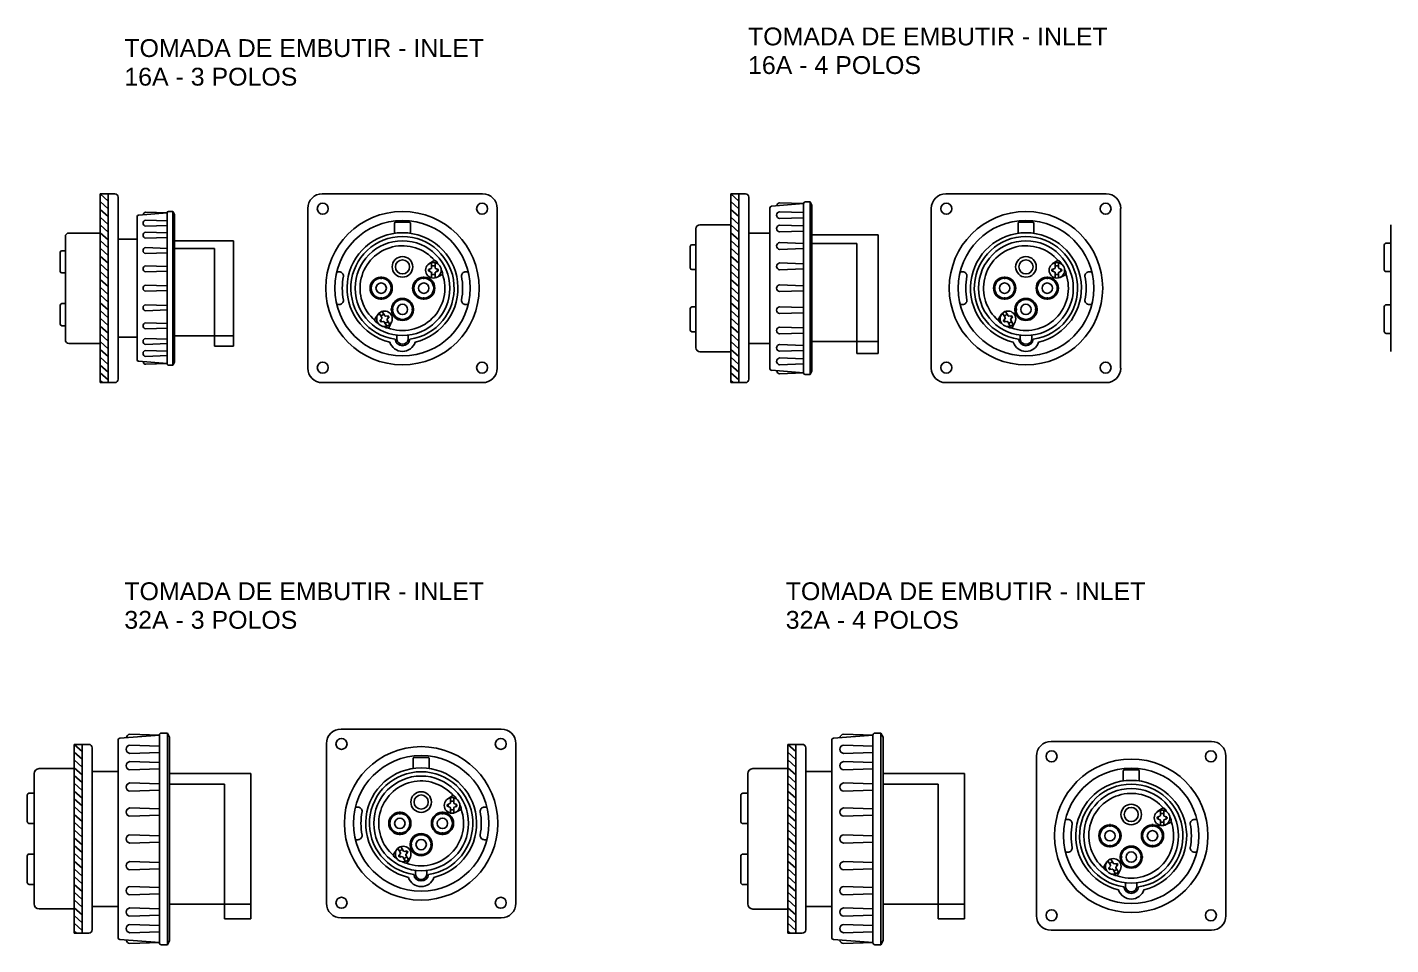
# Model space of a CAD drawing. Header units: millimetres. Extents: x 880 to 2237, y 682 to 1447.
# Drawn here: x 880 to 1492, y 870 to 1281 of the extents above; entities that cross this region are included whole.
import ezdxf

# ---------------------------------------------------------------- set-up
doc = ezdxf.new("R2010")
doc.units = ezdxf.units.MM
doc.styles.get("Standard").update_dxf_attribs({"font": 'arial.ttf'})

msp = doc.modelspace()

# ---------------------------------------------------------------- linework, layer by layer
at = {"color": 1}
for p, q in [((912.91, 1206.68), (912.91, 1164.31)), ((912.91, 1206.68), (916.46, 1203.45)), ((912.91, 1206.68), (919.42, 1206.68)), ((916.46, 1206.68), (916.46, 1164.31)), ((1048.53, 1206.68), (1012.54, 1206.68)), ((1048.48, 1206.68), (1084.47, 1206.68)), ((1195.86, 1206.68), (1202.38, 1206.68)), ((1195.86, 1206.68), (1195.86, 1164.31)), ((1195.86, 1206.68), (1199.41, 1203.45)), ((1199.41, 1206.68), (1199.41, 1164.31)), ((1328.32, 1206.68), (1292.34, 1206.68)), ((1328.28, 1206.68), (1364.27, 1206.68)), ((912.91, 1203.19), (916.46, 1199.96)), ((912.91, 1199.7), (916.46, 1196.47)), ((920.98, 1205.13), (920.98, 1164.31)), ((1006, 1200.15), (1006, 1128.48)), ((1091.01, 1200.15), (1091.01, 1128.48)), ((1195.86, 1203.19), (1199.41, 1199.96)), ((1195.86, 1199.7), (1199.41, 1196.47)), ((1203.93, 1205.13), (1203.93, 1164.31)), ((1213.44, 1200.42), (1213.44, 1164.31)), ((1228.54, 1202.29), (1214.12, 1201.16)), ((1217.76, 1202.66), (1228.54, 1202.29)), ((1228.54, 1202.33), (1228.54, 1164.31)), ((1229.27, 1203.06), (1231.46, 1203.06)), ((1231.46, 1203.06), (1231.46, 1164.31)), ((1231.46, 1203.06), (1232.28, 1201.54)), ((1232.28, 1164.31), (1232.28, 1201.54)), ((1285.8, 1200.15), (1285.8, 1128.48)), ((1370.8, 1200.15), (1370.8, 1128.48)), ((912.91, 1196.21), (916.46, 1192.98)), ((929.44, 1196.46), (929.44, 1164.31)), ((942.88, 1198.12), (930.04, 1197.11)), ((933.29, 1198.46), (942.88, 1198.12)), ((933.29, 1194.9), (942.88, 1194.57)), ((942.88, 1198.16), (942.88, 1164.31)), ((943.53, 1198.81), (945.48, 1198.81)), ((945.48, 1198.81), (945.48, 1164.31)), ((945.48, 1198.81), (946.21, 1197.46)), ((946.21, 1164.31), (946.21, 1197.46)), ((1044.97, 1193.49), (1044.97, 1188.99)), ((1048.51, 1193.9), (1045.37, 1193.9)), ((1048.51, 1193.9), (1051.64, 1193.9)), ((1052.05, 1193.49), (1052.05, 1188.99)), ((1195.86, 1196.21), (1199.41, 1192.98)), ((1217.76, 1198.67), (1228.54, 1198.3)), ((1217.76, 1195.62), (1228.54, 1195.99)), ((1324.76, 1193.49), (1324.76, 1188.99)), ((1328.3, 1193.9), (1325.17, 1193.9)), ((1328.3, 1193.9), (1331.44, 1193.9)), ((1331.85, 1193.49), (1331.85, 1188.99)), ((897.22, 1187.48), (897.22, 1164.31)), ((912.91, 1189.11), (898.85, 1189.11)), ((912.91, 1192.72), (916.46, 1189.49)), ((912.91, 1189.22), (916.46, 1185.99)), ((933.29, 1192.19), (942.88, 1192.52)), ((933.29, 1189.52), (942.88, 1189.19)), ((933.29, 1186.8), (942.88, 1187.14)), ((1180.17, 1191), (1180.17, 1164.31)), ((1195.86, 1192.83), (1182.01, 1192.83)), ((1195.86, 1192.72), (1199.41, 1189.49)), ((1195.86, 1189.22), (1199.41, 1185.99)), ((1203.93, 1189.05), (1213.44, 1189.05)), ((1217.76, 1192.63), (1228.54, 1192.26)), ((1217.76, 1189.58), (1228.54, 1189.95)), ((1232.28, 1188.24), (1262, 1188.24)), ((1262, 1188.24), (1262, 1135.07)), ((1492, 1192.76), (1492, 1164.31)), ((897.22, 1181.12), (895.61, 1181.12)), ((912.91, 1185.73), (916.46, 1182.5)), ((912.91, 1182.24), (916.46, 1179.01)), ((920.98, 1186.33), (929.44, 1186.33)), ((933.29, 1182.56), (942.88, 1182.22)), ((946.21, 1185.62), (972.67, 1185.62)), ((946.21, 1182.14), (964.15, 1182.14)), ((964.15, 1182.14), (964.15, 1138.28)), ((972.67, 1185.62), (972.67, 1138.28)), ((1177.63, 1183.12), (1177.63, 1178.29)), ((1180.17, 1183.86), (1178.37, 1183.86)), ((1195.86, 1185.73), (1199.41, 1182.5)), ((1195.86, 1182.24), (1199.41, 1179.01)), ((1217.76, 1184.8), (1228.54, 1184.43)), ((1217.76, 1181.75), (1228.54, 1182.13)), ((1232.28, 1184.34), (1252.43, 1184.34)), ((1252.43, 1184.34), (1252.43, 1135.07)), ((1489.08, 1183.71), (1489.08, 1178.16)), ((1492, 1184.56), (1489.93, 1184.56)), ((894.96, 1180.47), (894.96, 1176.17)), ((894.96, 1171.86), (894.96, 1176.17)), ((912.91, 1178.75), (916.46, 1175.52)), ((912.91, 1175.26), (916.46, 1172.03)), ((933.29, 1179.84), (942.88, 1180.17)), ((1060.3, 1175.21), (1062.23, 1176.53)), ((1061.61, 1175.82), (1061.61, 1173.51)), ((1063.14, 1175.82), (1063.14, 1173.51)), ((1064.38, 1175.27), (1063.71, 1176.26)), ((1177.63, 1173.46), (1177.63, 1178.29)), ((1195.86, 1178.75), (1199.41, 1175.52)), ((1195.86, 1175.26), (1199.41, 1172.03)), ((1217.76, 1175.66), (1228.54, 1175.28)), ((1340.09, 1175.21), (1342.03, 1176.53)), ((1341.41, 1175.82), (1341.41, 1173.51)), ((1342.94, 1175.82), (1342.94, 1173.51)), ((1344.18, 1175.27), (1343.5, 1176.26)), ((1489.08, 1172.61), (1489.08, 1178.16)), ((897.22, 1171.21), (895.61, 1171.21)), ((912.91, 1171.76), (916.46, 1168.53)), ((933.29, 1174.41), (942.88, 1174.08)), ((933.29, 1171.69), (942.88, 1172.03)), ((1019, 1171.69), (1020.13, 1171.69)), ((1038.95, 1169.36), (1038.7, 1169.36)), ((1038.7, 1169.36), (1038.7, 1168.64)), ((1038.95, 1169.36), (1039.2, 1169.36)), ((1039.2, 1169.36), (1039.2, 1168.64)), ((1058.06, 1169.36), (1057.81, 1169.36)), ((1057.81, 1169.36), (1057.81, 1168.64)), ((1058.06, 1169.36), (1058.32, 1169.36)), ((1058.32, 1169.36), (1058.32, 1168.64)), ((1060.19, 1172.74), (1061.4, 1173.21)), ((1060.19, 1172.4), (1060.19, 1172.74)), ((1060.19, 1172.4), (1060.19, 1172.06)), ((1060.19, 1172.06), (1061.4, 1171.6)), ((1060.6, 1172.4), (1060.6, 1172.9)), ((1060.6, 1172.4), (1060.6, 1171.9)), ((1061.61, 1171.29), (1061.61, 1168.99)), ((1063.14, 1171.29), (1063.14, 1168.99)), ((1064.36, 1172.82), (1063.35, 1173.21)), ((1064.36, 1171.98), (1063.35, 1171.6)), ((1063.79, 1169.21), (1065.89, 1170.23)), ((1064.15, 1172.4), (1064.15, 1172.9)), ((1064.15, 1172.4), (1064.15, 1171.9)), ((1064.57, 1172.52), (1064.57, 1172.29)), ((1065.86, 1172.73), (1066.38, 1171.65)), ((1078.01, 1171.69), (1076.88, 1171.69)), ((1180.17, 1172.72), (1178.37, 1172.72)), ((1195.86, 1171.76), (1199.41, 1168.53)), ((1217.76, 1172.6), (1228.54, 1172.98)), ((1298.79, 1171.69), (1299.93, 1171.69)), ((1318.74, 1169.36), (1318.49, 1169.36)), ((1318.49, 1169.36), (1318.49, 1168.64)), ((1318.74, 1169.36), (1318.99, 1169.36)), ((1318.99, 1169.36), (1318.99, 1168.64)), ((1337.86, 1169.36), (1337.61, 1169.36)), ((1337.61, 1169.36), (1337.61, 1168.64)), ((1337.86, 1169.36), (1338.11, 1169.36)), ((1338.11, 1169.36), (1338.11, 1168.64)), ((1339.98, 1172.74), (1341.2, 1173.21)), ((1339.98, 1172.4), (1339.98, 1172.74)), ((1339.98, 1172.4), (1339.98, 1172.06)), ((1339.98, 1172.06), (1341.2, 1171.6)), ((1340.4, 1172.4), (1340.4, 1172.9)), ((1340.4, 1172.4), (1340.4, 1171.9)), ((1341.41, 1171.29), (1341.41, 1168.99)), ((1342.94, 1171.29), (1342.94, 1168.99)), ((1344.15, 1172.82), (1343.15, 1173.21)), ((1344.15, 1171.98), (1343.15, 1171.6)), ((1343.58, 1169.21), (1345.69, 1170.23)), ((1343.95, 1172.4), (1343.95, 1172.9)), ((1343.95, 1172.4), (1343.95, 1171.9)), ((1344.36, 1172.52), (1344.36, 1172.29)), ((1345.65, 1172.73), (1346.18, 1171.65)), ((1357.81, 1171.69), (1356.68, 1171.69)), ((1492, 1171.77), (1489.93, 1171.77)), ((897.22, 1141.15), (897.22, 1164.31)), ((912.91, 1168.27), (916.46, 1165.04)), ((912.91, 1164.78), (916.46, 1161.55)), ((912.91, 1121.94), (912.91, 1164.31)), ((916.46, 1121.94), (916.46, 1164.31)), ((920.98, 1123.5), (920.98, 1164.31)), ((929.44, 1132.17), (929.44, 1164.31)), ((933.29, 1165.67), (942.88, 1165.34)), ((933.29, 1162.95), (942.88, 1163.29)), ((942.88, 1130.47), (942.88, 1164.31)), ((945.48, 1129.81), (945.48, 1164.31)), ((946.21, 1164.31), (946.21, 1131.17)), ((1038.7, 1168.64), (1038.95, 1168.64)), ((1039.2, 1168.64), (1038.95, 1168.64)), ((1057.81, 1168.64), (1058.06, 1168.64)), ((1058.32, 1168.64), (1058.06, 1168.64)), ((1180.17, 1137.63), (1180.17, 1164.31)), ((1195.86, 1168.27), (1199.41, 1165.04)), ((1195.86, 1164.78), (1199.41, 1161.55)), ((1195.86, 1121.94), (1195.86, 1164.31)), ((1199.41, 1121.94), (1199.41, 1164.31)), ((1203.93, 1123.5), (1203.93, 1164.31)), ((1213.44, 1128.2), (1213.44, 1164.31)), ((1217.76, 1165.84), (1228.54, 1165.47)), ((1217.76, 1162.79), (1228.54, 1163.16)), ((1228.54, 1126.3), (1228.54, 1164.31)), ((1231.46, 1125.56), (1231.46, 1164.31)), ((1232.28, 1164.31), (1232.28, 1127.09)), ((1318.49, 1168.64), (1318.74, 1168.64)), ((1318.99, 1168.64), (1318.74, 1168.64)), ((1337.61, 1168.64), (1337.86, 1168.64)), ((1338.11, 1168.64), (1337.86, 1168.64)), ((1492, 1135.87), (1492, 1164.31)), ((894.96, 1156.77), (894.96, 1152.46)), ((897.22, 1157.42), (895.61, 1157.42)), ((912.91, 1161.29), (916.46, 1158.06)), ((912.91, 1157.8), (916.46, 1154.57)), ((933.29, 1156.93), (942.88, 1156.6)), ((1019, 1157.01), (1020.13, 1157.01)), ((1038.7, 1159.35), (1038.7, 1160.07)), ((1038.7, 1160.07), (1038.95, 1160.07)), ((1038.95, 1159.35), (1038.7, 1159.35)), ((1039.2, 1160.07), (1038.95, 1160.07)), ((1038.95, 1159.35), (1039.2, 1159.35)), ((1039.2, 1159.35), (1039.2, 1160.07)), ((1057.81, 1159.35), (1057.81, 1160.07)), ((1057.81, 1160.07), (1058.06, 1160.07)), ((1058.06, 1159.35), (1057.81, 1159.35)), ((1058.32, 1160.07), (1058.06, 1160.07)), ((1058.06, 1159.35), (1058.32, 1159.35)), ((1058.32, 1159.35), (1058.32, 1160.07)), ((1078.01, 1157.01), (1076.88, 1157.01)), ((1195.86, 1161.29), (1199.41, 1158.06)), ((1195.86, 1157.8), (1199.41, 1154.57)), ((1298.79, 1157.01), (1299.93, 1157.01)), ((1318.49, 1159.35), (1318.49, 1160.07)), ((1318.49, 1160.07), (1318.74, 1160.07)), ((1318.74, 1159.35), (1318.49, 1159.35)), ((1318.99, 1160.07), (1318.74, 1160.07)), ((1318.74, 1159.35), (1318.99, 1159.35)), ((1318.99, 1159.35), (1318.99, 1160.07)), ((1337.61, 1159.35), (1337.61, 1160.07)), ((1337.61, 1160.07), (1337.86, 1160.07)), ((1337.86, 1159.35), (1337.61, 1159.35)), ((1338.11, 1160.07), (1337.86, 1160.07)), ((1337.86, 1159.35), (1338.11, 1159.35)), ((1338.11, 1159.35), (1338.11, 1160.07)), ((1357.81, 1157.01), (1356.68, 1157.01)), ((1492, 1156.86), (1489.93, 1156.86)), ((894.96, 1148.16), (894.96, 1152.46)), ((912.91, 1154.3), (916.46, 1151.07)), ((912.91, 1150.81), (916.46, 1147.58)), ((933.29, 1154.22), (942.88, 1154.55)), ((1037.61, 1152.65), (1036.31, 1150.7)), ((1039.22, 1151.17), (1038.06, 1153.16)), ((1038.52, 1149.96), (1039.19, 1150.8)), ((1040.54, 1151.94), (1039.38, 1153.93)), ((1042.16, 1151.99), (1040.87, 1151.78)), ((1042.5, 1151.41), (1041.68, 1150.4)), ((1041.97, 1151.49), (1041.72, 1151.92)), ((1041.97, 1151.49), (1042.22, 1151.06)), ((1042.33, 1151.7), (1042.16, 1151.99)), ((1042.33, 1151.7), (1042.5, 1151.41)), ((1043.5, 1154.8), (1043.5, 1155.05)), ((1043.5, 1155.05), (1044.22, 1155.05)), ((1043.5, 1154.8), (1043.5, 1154.54)), ((1043.5, 1154.54), (1044.22, 1154.54)), ((1044.22, 1155.05), (1044.22, 1154.8)), ((1044.22, 1154.54), (1044.22, 1154.8)), ((1053.51, 1155.05), (1052.79, 1155.05)), ((1052.79, 1155.05), (1052.79, 1154.8)), ((1052.79, 1154.54), (1052.79, 1154.8)), ((1053.51, 1154.54), (1052.79, 1154.54)), ((1053.51, 1154.8), (1053.51, 1155.05)), ((1053.51, 1154.8), (1053.51, 1154.54)), ((1177.63, 1155.17), (1177.63, 1150.34)), ((1177.63, 1145.5), (1177.63, 1150.34)), ((1180.17, 1155.91), (1178.37, 1155.91)), ((1195.86, 1154.3), (1199.41, 1151.07)), ((1195.86, 1150.81), (1199.41, 1147.58)), ((1217.76, 1156.03), (1228.54, 1155.65)), ((1217.76, 1152.97), (1228.54, 1153.35)), ((1317.4, 1152.65), (1316.1, 1150.7)), ((1319.01, 1151.17), (1317.85, 1153.16)), ((1318.31, 1149.96), (1318.98, 1150.8)), ((1320.33, 1151.94), (1319.18, 1153.93)), ((1321.95, 1151.99), (1320.67, 1151.78)), ((1322.29, 1151.41), (1321.48, 1150.4)), ((1321.76, 1151.49), (1321.51, 1151.92)), ((1321.76, 1151.49), (1322.01, 1151.06)), ((1322.12, 1151.7), (1321.95, 1151.99)), ((1322.12, 1151.7), (1322.29, 1151.41)), ((1323.3, 1154.8), (1323.3, 1155.05)), ((1323.3, 1155.05), (1324.02, 1155.05)), ((1323.3, 1154.8), (1323.3, 1154.54)), ((1323.3, 1154.54), (1324.02, 1154.54)), ((1324.02, 1155.05), (1324.02, 1154.8)), ((1324.02, 1154.54), (1324.02, 1154.8)), ((1333.3, 1155.05), (1332.58, 1155.05)), ((1332.58, 1155.05), (1332.58, 1154.8)), ((1332.58, 1154.54), (1332.58, 1154.8)), ((1333.3, 1154.54), (1332.58, 1154.54)), ((1333.3, 1154.8), (1333.3, 1155.05)), ((1333.3, 1154.8), (1333.3, 1154.54)), ((1489.08, 1156.02), (1489.08, 1150.47)), ((1489.08, 1144.91), (1489.08, 1150.47)), ((897.22, 1147.51), (895.61, 1147.51)), ((912.91, 1147.32), (916.46, 1144.09)), ((933.29, 1148.79), (942.88, 1148.46)), ((933.29, 1146.07), (942.88, 1146.4)), ((1037.59, 1148.56), (1036.6, 1149.23)), ((1038.6, 1149.4), (1038.49, 1149.59)), ((1038.9, 1149.7), (1038.65, 1150.13)), ((1038.9, 1149.7), (1039.15, 1149.27)), ((1038.94, 1149.24), (1040, 1149.41)), ((1040.15, 1147.11), (1041.23, 1146.6)), ((1041.49, 1147.26), (1040.33, 1149.25)), ((1042.82, 1148.03), (1041.66, 1150.03)), ((1043.65, 1149.22), (1042.64, 1147.1)), ((1180.17, 1144.77), (1178.37, 1144.77)), ((1195.86, 1147.32), (1199.41, 1144.09)), ((1217.76, 1146.88), (1228.54, 1146.5)), ((1217.76, 1143.82), (1228.54, 1144.2)), ((1317.39, 1148.56), (1316.39, 1149.23)), ((1318.4, 1149.4), (1318.28, 1149.59)), ((1318.7, 1149.7), (1318.45, 1150.13)), ((1318.7, 1149.7), (1318.95, 1149.27)), ((1318.73, 1149.24), (1319.79, 1149.41)), ((1319.94, 1147.11), (1321.02, 1146.6)), ((1321.29, 1147.26), (1320.13, 1149.25)), ((1322.61, 1148.03), (1321.45, 1150.03)), ((1323.44, 1149.22), (1322.44, 1147.1)), ((912.91, 1139.51), (898.85, 1139.51)), ((912.91, 1143.83), (916.46, 1140.6)), ((912.91, 1140.34), (916.46, 1137.11)), ((920.98, 1142.29), (929.44, 1142.29)), ((933.29, 1141.82), (942.88, 1141.49)), ((933.29, 1139.1), (942.88, 1139.44)), ((946.21, 1143.01), (972.67, 1143.01)), ((964.15, 1138.28), (972.67, 1138.28)), ((1045.92, 1141.36), (1045.92, 1143.26)), ((1048.5, 1139.46), (1048.51, 1139.46)), ((1048.51, 1139.46), (1048.51, 1139.46)), ((1051.1, 1141.36), (1051.1, 1143.26)), ((1195.86, 1143.83), (1199.41, 1140.6)), ((1195.86, 1140.34), (1199.41, 1137.11)), ((1203.93, 1139.58), (1213.44, 1139.58)), ((1217.76, 1139.05), (1228.54, 1138.68)), ((1232.28, 1140.38), (1262, 1140.38)), ((1325.71, 1141.36), (1325.71, 1143.26)), ((1328.3, 1139.46), (1328.3, 1139.46)), ((1328.3, 1139.46), (1328.3, 1139.46)), ((1330.89, 1141.36), (1330.89, 1143.26)), ((1492, 1144.07), (1489.93, 1144.07)), ((912.91, 1136.84), (916.46, 1133.61)), ((912.91, 1133.35), (916.46, 1130.12)), ((933.29, 1136.44), (942.88, 1136.11)), ((933.29, 1133.72), (942.88, 1134.06)), ((1195.86, 1135.8), (1182.01, 1135.8)), ((1195.86, 1136.84), (1199.41, 1133.61)), ((1195.86, 1133.35), (1199.41, 1130.12)), ((1217.76, 1136), (1228.54, 1136.37)), ((1217.76, 1133.01), (1228.54, 1132.64)), ((1252.43, 1135.07), (1262, 1135.07)), ((912.91, 1129.86), (916.46, 1126.63)), ((912.91, 1126.37), (916.46, 1123.14)), ((942.88, 1130.5), (930.04, 1131.51)), ((933.29, 1130.17), (942.88, 1130.5)), ((943.53, 1129.81), (945.48, 1129.81)), ((945.48, 1129.81), (946.21, 1131.17)), ((1195.86, 1129.86), (1199.41, 1126.63)), ((1195.86, 1126.37), (1199.41, 1123.14)), ((1228.54, 1126.34), (1214.12, 1127.47)), ((1217.76, 1129.96), (1228.54, 1130.33)), ((1217.76, 1125.97), (1228.54, 1126.34)), ((1231.46, 1125.56), (1232.28, 1127.09)), ((912.91, 1122.88), (913.93, 1121.94)), ((912.91, 1121.94), (919.42, 1121.94)), ((1012.54, 1121.94), (1048.53, 1121.94)), ((1084.47, 1121.94), (1048.48, 1121.94)), ((1195.86, 1122.88), (1196.89, 1121.94)), ((1195.86, 1121.94), (1202.38, 1121.94)), ((1229.27, 1125.56), (1231.46, 1125.56)), ((1292.34, 1121.94), (1328.32, 1121.94)), ((1364.27, 1121.94), (1328.28, 1121.94)), ((920.91, 961.41), (920.91, 917.14)), ((939.42, 963.69), (921.74, 962.3)), ((926.21, 964.15), (939.42, 963.69)), ((939.42, 963.74), (939.42, 917.14)), ((940.32, 964.64), (943, 964.64)), ((943, 964.64), (943, 917.14)), ((943, 964.64), (944.01, 962.77)), ((944.01, 917.14), (944.01, 962.77)), ((1056.91, 966.46), (1020.93, 966.46)), ((1056.87, 966.46), (1092.86, 966.46)), ((1241.12, 961.41), (1241.12, 917.14)), ((1259.63, 963.69), (1241.95, 962.3)), ((1246.42, 964.15), (1259.63, 963.69)), ((1259.63, 963.74), (1259.63, 917.14)), ((1260.53, 964.64), (1263.21, 964.64)), ((1263.21, 964.64), (1263.21, 917.14)), ((1263.21, 964.64), (1264.22, 962.77)), ((1264.22, 917.14), (1264.22, 962.77)), ((1375.56, 960.87), (1339.57, 960.87)), ((1375.52, 960.87), (1411.5, 960.87)), ((901.2, 959.59), (907.71, 959.59)), ((901.2, 959.59), (901.2, 917.22)), ((901.2, 959.59), (904.74, 956.36)), ((901.2, 956.1), (904.74, 952.87)), ((904.74, 959.59), (904.74, 917.22)), ((909.26, 958.04), (909.26, 917.22)), ((926.21, 959.26), (939.42, 958.8)), ((926.21, 955.52), (939.42, 955.97)), ((1014.39, 959.92), (1014.39, 888.25)), ((1099.39, 959.92), (1099.39, 888.25)), ((1221.41, 959.58), (1227.92, 959.58)), ((1221.41, 959.58), (1221.41, 917.21)), ((1221.41, 959.58), (1224.96, 956.35)), ((1221.41, 956.09), (1224.96, 952.86)), ((1224.96, 959.58), (1224.96, 917.21)), ((1229.48, 958.03), (1229.48, 917.21)), ((1246.42, 959.26), (1259.63, 958.8)), ((1246.42, 955.52), (1259.63, 955.97)), ((901.2, 948.69), (885.49, 948.69)), ((901.2, 952.61), (904.74, 949.38)), ((901.2, 949.12), (904.74, 945.89)), ((926.21, 951.85), (939.42, 951.39)), ((926.21, 948.11), (939.42, 948.57)), ((1053.35, 953.26), (1053.35, 948.76)), ((1056.89, 953.67), (1053.76, 953.67)), ((1056.89, 953.67), (1060.03, 953.67)), ((1060.44, 953.26), (1060.44, 948.76)), ((1221.41, 948.68), (1205.71, 948.68)), ((1221.41, 952.6), (1224.96, 949.36)), ((1221.41, 949.1), (1224.96, 945.87)), ((1246.42, 951.85), (1259.63, 951.39)), ((1246.42, 948.11), (1259.63, 948.57)), ((1333.04, 954.33), (1333.04, 882.67)), ((1418.04, 954.33), (1418.04, 882.67)), ((883.24, 946.44), (883.24, 917.19)), ((901.2, 945.63), (904.74, 942.4)), ((909.26, 947.46), (920.91, 947.46)), ((944.01, 946.48), (980.44, 946.48)), ((980.44, 946.48), (980.44, 881.29)), ((1203.46, 946.43), (1203.46, 917.18)), ((1221.41, 945.61), (1224.96, 942.38)), ((1229.48, 947.46), (1241.12, 947.46)), ((1264.22, 946.48), (1300.66, 946.48)), ((1300.66, 946.48), (1300.66, 881.29)), ((1372, 947.68), (1372, 943.17)), ((1375.54, 948.09), (1372.41, 948.09)), ((1375.54, 948.09), (1378.68, 948.09)), ((1379.08, 947.68), (1379.08, 943.17)), ((880.14, 936.79), (880.14, 930.87)), ((883.24, 937.69), (881.04, 937.69)), ((901.2, 942.13), (904.74, 938.9)), ((901.2, 938.64), (904.74, 935.41)), ((926.21, 942.26), (939.42, 941.8)), ((926.21, 938.52), (939.42, 938.98)), ((944.01, 941.69), (968.71, 941.69)), ((968.71, 941.69), (968.71, 881.29)), ((1068.68, 934.99), (1070.62, 936.31)), ((1200.35, 936.77), (1200.35, 930.85)), ((1203.46, 937.67), (1201.25, 937.67)), ((1221.41, 942.12), (1224.96, 938.89)), ((1221.41, 938.63), (1224.96, 935.4)), ((1246.42, 942.26), (1259.63, 941.8)), ((1246.42, 938.52), (1259.63, 938.98)), ((1264.22, 941.69), (1288.92, 941.69)), ((1288.92, 941.69), (1288.92, 881.29)), ((880.14, 924.94), (880.14, 930.87)), ((901.2, 935.15), (904.74, 931.92)), ((901.2, 931.66), (904.74, 928.43)), ((926.21, 931.05), (939.42, 930.59)), ((1027.38, 931.46), (1028.52, 931.46)), ((1068.57, 932.51), (1069.79, 932.98)), ((1068.57, 932.17), (1068.57, 932.51)), ((1068.57, 932.17), (1068.57, 931.84)), ((1068.57, 931.84), (1069.79, 931.37)), ((1068.99, 932.17), (1068.99, 932.67)), ((1068.99, 932.17), (1068.99, 931.68)), ((1070, 935.59), (1070, 933.28)), ((1070, 931.07), (1070, 928.77)), ((1071.53, 935.59), (1071.53, 933.28)), ((1071.53, 931.07), (1071.53, 928.77)), ((1072.74, 932.59), (1071.74, 932.98)), ((1072.74, 931.76), (1071.74, 931.37)), ((1072.77, 935.04), (1072.09, 936.03)), ((1072.54, 932.17), (1072.54, 932.67)), ((1072.54, 932.17), (1072.54, 931.68)), ((1072.95, 932.29), (1072.95, 932.06)), ((1074.24, 932.5), (1074.77, 931.42)), ((1086.4, 931.46), (1085.27, 931.46)), ((1200.35, 924.93), (1200.35, 930.85)), ((1221.41, 935.14), (1224.96, 931.91)), ((1221.41, 931.64), (1224.96, 928.41)), ((1246.42, 931.05), (1259.63, 930.59)), ((1387.33, 929.4), (1389.26, 930.72)), ((1391.41, 929.45), (1390.74, 930.44)), ((883.24, 924.04), (881.04, 924.04)), ((901.2, 928.17), (904.74, 924.94)), ((901.2, 924.67), (904.74, 921.44)), ((926.21, 927.3), (939.42, 927.76)), ((1047.33, 929.13), (1047.08, 929.13)), ((1047.08, 929.13), (1047.08, 928.41)), ((1047.08, 928.41), (1047.33, 928.41)), ((1047.33, 929.13), (1047.58, 929.13)), ((1047.58, 928.41), (1047.33, 928.41)), ((1047.58, 929.13), (1047.58, 928.41)), ((1066.45, 929.13), (1066.2, 929.13)), ((1066.2, 929.13), (1066.2, 928.41)), ((1066.2, 928.41), (1066.45, 928.41)), ((1066.45, 929.13), (1066.7, 929.13)), ((1066.7, 928.41), (1066.45, 928.41)), ((1066.7, 929.13), (1066.7, 928.41)), ((1072.17, 928.98), (1074.28, 930)), ((1203.46, 924.03), (1201.25, 924.03)), ((1221.41, 928.15), (1224.96, 924.92)), ((1221.41, 924.66), (1224.96, 921.43)), ((1246.42, 927.3), (1259.63, 927.76)), ((1346.03, 925.87), (1347.16, 925.87)), ((1387.22, 926.93), (1388.43, 927.39)), ((1387.22, 926.59), (1387.22, 926.93)), ((1387.22, 926.59), (1387.22, 926.25)), ((1387.22, 926.25), (1388.43, 925.78)), ((1387.64, 926.59), (1387.64, 927.09)), ((1387.64, 926.59), (1387.64, 926.09)), ((1388.64, 930), (1388.64, 927.7)), ((1388.64, 925.48), (1388.64, 923.18)), ((1390.18, 930), (1390.18, 927.7)), ((1390.18, 925.48), (1390.18, 923.18)), ((1391.39, 927.01), (1390.39, 927.39)), ((1391.39, 926.17), (1390.39, 925.78)), ((1390.82, 923.39), (1392.92, 924.42)), ((1391.18, 926.59), (1391.18, 927.09)), ((1391.18, 926.59), (1391.18, 926.09)), ((1391.6, 926.7), (1391.6, 926.47)), ((1392.89, 926.91), (1393.41, 925.84)), ((1405.05, 925.87), (1403.91, 925.87)), ((901.2, 921.18), (904.74, 917.95)), ((926.21, 919.01), (939.42, 918.56)), ((1047.08, 919.12), (1047.08, 919.84)), ((1047.08, 919.84), (1047.33, 919.84)), ((1047.33, 919.12), (1047.08, 919.12)), ((1047.58, 919.84), (1047.33, 919.84)), ((1047.33, 919.12), (1047.58, 919.12)), ((1047.58, 919.12), (1047.58, 919.84)), ((1066.2, 919.12), (1066.2, 919.84)), ((1066.2, 919.84), (1066.45, 919.84)), ((1066.45, 919.12), (1066.2, 919.12)), ((1066.7, 919.84), (1066.45, 919.84)), ((1066.45, 919.12), (1066.7, 919.12)), ((1066.7, 919.12), (1066.7, 919.84)), ((1221.41, 921.17), (1224.96, 917.94)), ((1246.42, 919.01), (1259.63, 918.56)), ((1365.98, 923.54), (1365.73, 923.54)), ((1365.73, 923.54), (1365.73, 922.82)), ((1365.73, 922.82), (1365.98, 922.82)), ((1365.98, 923.54), (1366.23, 923.54)), ((1366.23, 922.82), (1365.98, 922.82)), ((1366.23, 923.54), (1366.23, 922.82)), ((1385.1, 923.54), (1384.84, 923.54)), ((1384.84, 923.54), (1384.84, 922.82)), ((1384.84, 922.82), (1385.1, 922.82)), ((1385.1, 923.54), (1385.35, 923.54)), ((1385.35, 922.82), (1385.1, 922.82)), ((1385.35, 923.54), (1385.35, 922.82)), ((883.24, 887.94), (883.24, 917.19)), ((901.2, 917.69), (904.74, 914.46)), ((901.2, 874.85), (901.2, 917.22)), ((901.2, 914.2), (904.74, 910.97)), ((904.74, 874.85), (904.74, 917.22)), ((909.26, 876.41), (909.26, 917.22)), ((920.91, 872.88), (920.91, 917.14)), ((926.21, 915.27), (939.42, 915.73)), ((939.42, 870.54), (939.42, 917.14)), ((943, 869.64), (943, 917.14)), ((944.01, 917.14), (944.01, 871.51)), ((1027.38, 916.79), (1028.52, 916.79)), ((1046, 912.42), (1044.69, 910.47)), ((1047.6, 910.94), (1046.44, 912.93)), ((1048.92, 911.71), (1047.77, 913.7)), ((1050.54, 911.77), (1049.26, 911.55)), ((1050.35, 911.26), (1050.1, 911.69)), ((1050.71, 911.47), (1050.54, 911.77)), ((1051.89, 914.57), (1051.89, 914.82)), ((1051.89, 914.82), (1052.61, 914.82)), ((1051.89, 914.57), (1051.89, 914.32)), ((1051.89, 914.32), (1052.61, 914.32)), ((1052.61, 914.82), (1052.61, 914.57)), ((1052.61, 914.32), (1052.61, 914.57)), ((1061.89, 914.82), (1061.17, 914.82)), ((1061.17, 914.82), (1061.17, 914.57)), ((1061.17, 914.32), (1061.17, 914.57)), ((1061.89, 914.32), (1061.17, 914.32)), ((1061.89, 914.57), (1061.89, 914.82)), ((1061.89, 914.57), (1061.89, 914.32)), ((1086.4, 916.79), (1085.27, 916.79)), ((1203.46, 887.93), (1203.46, 917.18)), ((1221.41, 917.68), (1224.96, 914.45)), ((1221.41, 874.84), (1221.41, 917.21)), ((1221.41, 914.18), (1224.96, 910.95)), ((1224.96, 874.84), (1224.96, 917.21)), ((1229.48, 876.39), (1229.48, 917.21)), ((1241.12, 872.88), (1241.12, 917.14)), ((1246.42, 915.27), (1259.63, 915.73)), ((1259.63, 870.54), (1259.63, 917.14)), ((1263.21, 869.64), (1263.21, 917.14)), ((1264.22, 917.14), (1264.22, 871.51)), ((1365.73, 913.54), (1365.73, 914.26)), ((1365.73, 914.26), (1365.98, 914.26)), ((1365.98, 913.54), (1365.73, 913.54)), ((1366.23, 914.26), (1365.98, 914.26)), ((1365.98, 913.54), (1366.23, 913.54)), ((1366.23, 913.54), (1366.23, 914.26)), ((1384.84, 913.54), (1384.84, 914.26)), ((1384.84, 914.26), (1385.1, 914.26)), ((1385.1, 913.54), (1384.84, 913.54)), ((1385.35, 914.26), (1385.1, 914.26)), ((1385.1, 913.54), (1385.35, 913.54)), ((1385.35, 913.54), (1385.35, 914.26)), ((880.14, 909.44), (880.14, 903.52)), ((883.24, 910.34), (881.04, 910.34)), ((901.2, 910.71), (904.74, 907.48)), ((901.2, 907.21), (904.74, 903.98)), ((926.21, 906.98), (939.42, 906.52)), ((1045.98, 908.34), (1044.99, 909)), ((1046.99, 909.17), (1046.87, 909.36)), ((1046.9, 909.73), (1047.57, 910.57)), ((1047.29, 909.48), (1047.04, 909.91)), ((1047.29, 909.48), (1047.54, 909.05)), ((1047.32, 909.01), (1048.38, 909.18)), ((1048.54, 906.88), (1049.61, 906.37)), ((1049.88, 907.04), (1048.72, 909.03)), ((1051.2, 907.81), (1050.04, 909.8)), ((1050.88, 911.18), (1050.07, 910.17)), ((1050.35, 911.26), (1050.61, 910.83)), ((1050.71, 911.47), (1050.88, 911.18)), ((1052.04, 908.99), (1051.03, 906.87)), ((1200.35, 909.43), (1200.35, 903.5)), ((1203.46, 910.33), (1201.25, 910.33)), ((1221.41, 910.69), (1224.96, 907.46)), ((1221.41, 907.2), (1224.96, 903.97)), ((1246.42, 906.98), (1259.63, 906.52)), ((1346.03, 911.2), (1347.16, 911.2)), ((1364.64, 906.83), (1363.34, 904.89)), ((1366.25, 905.35), (1365.09, 907.34)), ((1367.57, 906.13), (1366.41, 908.11)), ((1369.19, 906.18), (1367.91, 905.97)), ((1369.53, 905.59), (1368.72, 904.58)), ((1369, 905.68), (1368.75, 906.11)), ((1369, 905.68), (1369.25, 905.25)), ((1369.36, 905.89), (1369.19, 906.18)), ((1369.36, 905.89), (1369.53, 905.59)), ((1370.54, 908.98), (1370.54, 909.23)), ((1370.54, 909.23), (1371.26, 909.23)), ((1370.54, 908.98), (1370.54, 908.73)), ((1370.54, 908.73), (1371.26, 908.73)), ((1371.26, 909.23), (1371.26, 908.98)), ((1371.26, 908.73), (1371.26, 908.98)), ((1380.54, 909.23), (1379.82, 909.23)), ((1379.82, 909.23), (1379.82, 908.98)), ((1379.82, 908.73), (1379.82, 908.98)), ((1380.54, 908.73), (1379.82, 908.73)), ((1380.54, 908.98), (1380.54, 909.23)), ((1380.54, 908.98), (1380.54, 908.73)), ((1405.05, 911.2), (1403.91, 911.2)), ((880.14, 897.59), (880.14, 903.52)), ((901.2, 903.72), (904.74, 900.49)), ((901.2, 900.23), (904.74, 897)), ((926.21, 903.24), (939.42, 903.7)), ((1054.3, 901.13), (1054.3, 903.03)), ((1059.48, 901.13), (1059.48, 903.03)), ((1200.35, 897.58), (1200.35, 903.5)), ((1221.41, 903.71), (1224.96, 900.48)), ((1221.41, 900.22), (1224.96, 896.99)), ((1246.42, 903.24), (1259.63, 903.7)), ((1364.62, 902.75), (1363.63, 903.41)), ((1365.63, 903.58), (1365.52, 903.78)), ((1365.55, 904.15), (1366.22, 904.98)), ((1365.94, 903.89), (1365.69, 904.32)), ((1365.94, 903.89), (1366.19, 903.46)), ((1365.97, 903.42), (1367.03, 903.6)), ((1367.18, 901.3), (1368.26, 900.78)), ((1368.53, 901.45), (1367.37, 903.44)), ((1369.85, 902.22), (1368.69, 904.21)), ((1370.68, 903.4), (1369.68, 901.29)), ((883.24, 896.69), (881.04, 896.69)), ((901.2, 896.74), (904.74, 893.51)), ((926.21, 895.77), (939.42, 895.31)), ((1056.89, 899.23), (1056.89, 899.23)), ((1056.89, 899.23), (1056.89, 899.23)), ((1203.46, 896.68), (1201.25, 896.68)), ((1221.41, 896.72), (1224.96, 893.49)), ((1246.42, 895.77), (1259.63, 895.31)), ((1372.95, 895.54), (1372.95, 897.44)), ((1375.54, 893.65), (1375.54, 893.65)), ((1375.54, 893.65), (1375.54, 893.65)), ((1378.13, 895.54), (1378.13, 897.44)), ((901.2, 893.25), (904.74, 890.02)), ((901.2, 889.75), (904.74, 886.52)), ((926.21, 892.02), (939.42, 892.48)), ((944.01, 887.81), (980.44, 887.81)), ((1221.41, 893.23), (1224.96, 890)), ((1221.41, 889.74), (1224.96, 886.51)), ((1246.42, 892.02), (1259.63, 892.48)), ((1264.22, 887.81), (1300.66, 887.81)), ((901.2, 885.69), (885.49, 885.69)), ((901.2, 886.26), (904.74, 883.03)), ((901.2, 882.77), (904.74, 879.54)), ((909.26, 886.82), (920.91, 886.82)), ((926.21, 886.18), (939.42, 885.72)), ((926.21, 882.43), (939.42, 882.89)), ((968.71, 881.29), (980.44, 881.29)), ((1020.93, 881.72), (1056.91, 881.72)), ((1092.86, 881.72), (1056.87, 881.72)), ((1221.41, 885.68), (1205.71, 885.68)), ((1221.41, 886.25), (1224.96, 883.02)), ((1221.41, 882.76), (1224.96, 879.53)), ((1229.48, 886.82), (1241.12, 886.82)), ((1246.42, 886.18), (1259.63, 885.72)), ((1246.42, 882.43), (1259.63, 882.89)), ((1288.92, 881.29), (1300.66, 881.29)), ((901.2, 879.28), (904.74, 876.05)), ((901.2, 875.79), (902.22, 874.85)), ((926.21, 878.77), (939.42, 878.31)), ((926.21, 875.03), (939.42, 875.48)), ((1221.41, 879.26), (1224.96, 876.03)), ((1221.41, 875.77), (1222.43, 874.84)), ((1246.42, 878.77), (1259.63, 878.31)), ((1246.42, 875.03), (1259.63, 875.48)), ((1339.57, 876.13), (1375.56, 876.13)), ((1411.5, 876.13), (1375.52, 876.13)), ((901.2, 874.85), (907.71, 874.85)), ((939.42, 870.59), (921.74, 871.98)), ((926.21, 870.13), (939.42, 870.59)), ((940.32, 869.64), (943, 869.64)), ((943, 869.64), (944.01, 871.51)), ((1221.41, 874.84), (1227.92, 874.84)), ((1259.63, 870.59), (1241.95, 871.98)), ((1246.42, 870.13), (1259.63, 870.59)), ((1260.53, 869.64), (1263.21, 869.64)), ((1263.21, 869.64), (1264.22, 871.51))]:
    msp.add_line(p, q, dxfattribs=at)
for centre, radius in [((1012.76, 1200.02), 2.47), ((1084.25, 1200.02), 2.47), ((1292.56, 1200.02), 2.47), ((1364.04, 1200.02), 2.47), ((1048.51, 1164.35), 34.43), ((1048.51, 1164.35), 30.41), ((1328.3, 1164.35), 34.43), ((1328.3, 1164.35), 30.41), ((1048.51, 1164.35), 21.25), ((1328.3, 1164.35), 21.25), ((1048.51, 1173.91), 4.62), ((1048.51, 1173.91), 3.18), ((1062.38, 1172.41), 3.5), ((1328.3, 1173.91), 4.62), ((1328.3, 1173.91), 3.18), ((1342.17, 1172.41), 3.5), ((1038.95, 1164.35), 2.33), ((1058.06, 1164.35), 2.33), ((1318.74, 1164.35), 2.33), ((1337.86, 1164.35), 2.33), ((1048.51, 1154.8), 2.33), ((1328.3, 1154.8), 2.33), ((1040.44, 1150.6), 3.5), ((1320.23, 1150.6), 3.5), ((1012.76, 1128.69), 2.47), ((1084.25, 1128.69), 2.47), ((1292.56, 1128.69), 2.47), ((1364.04, 1128.69), 2.47), ((1021.15, 959.79), 2.47), ((1092.64, 959.79), 2.47), ((1056.89, 924.12), 34.43), ((1056.89, 924.12), 30.41), ((1339.79, 954.2), 2.47), ((1411.28, 954.2), 2.47), ((1375.54, 918.54), 34.43), ((1375.54, 918.54), 30.41), ((1056.89, 924.12), 21.25), ((1056.89, 933.68), 4.62), ((1056.89, 933.68), 3.18), ((1375.54, 918.54), 21.25), ((1070.76, 932.18), 3.5), ((1375.54, 928.1), 4.62), ((1375.54, 928.1), 3.18), ((1389.41, 926.59), 3.5), ((1047.33, 924.13), 2.33), ((1066.45, 924.13), 2.33), ((1365.98, 918.54), 2.33), ((1385.1, 918.54), 2.33), ((1048.82, 910.37), 3.5), ((1056.89, 914.57), 2.33), ((1367.47, 904.78), 3.5), ((1375.54, 908.98), 2.33), ((1021.15, 888.46), 2.47), ((1092.64, 888.46), 2.47), ((1339.79, 882.87), 2.47), ((1411.28, 882.87), 2.47)]:
    msp.add_circle(centre, radius, dxfattribs=at)
for centre, radius, start, end in [((919.42, 1205.13), 1.55, 0, 90), ((1012.54, 1200.15), 6.54, 90, 180), ((1084.47, 1200.15), 6.54, 0, 90), ((1202.38, 1205.13), 1.55, 0, 90), ((1292.34, 1200.15), 6.54, 90, 180), ((1364.27, 1200.15), 6.54, 0, 90), ((1214.17, 1200.42), 0.734, 94.49452, 180), ((1217.96, 1201.14), 1.54, 97.4263, 172.47595), ((1229.27, 1202.33), 0.734, 90, 180), ((930.09, 1196.46), 0.654, 94.49452, 180), ((933.46, 1193.55), 1.37, 97.4263, 262.5737), ((933.46, 1197.1), 1.37, 97.4263, 172.47595), ((943.53, 1198.16), 0.654, 90, 180), ((1045.37, 1193.49), 0.409, 90, 180), ((1051.64, 1193.49), 0.409, 0, 90), ((1217.96, 1197.15), 1.54, 97.4263, 262.5737), ((1325.17, 1193.49), 0.409, 90, 180), ((1331.44, 1193.49), 0.409, 0, 90), ((898.85, 1187.48), 1.63, 90, 180), ((933.46, 1188.16), 1.37, 97.4263, 262.5737), ((1048.51, 1164.35), 24.89, 283.21651, 256.76888), ((1048.51, 1164.35), 23.18, 278.20843, 261.77698), ((1182.01, 1191), 1.84, 90, 180), ((1217.96, 1191.1), 1.54, 97.4263, 262.5737), ((1328.3, 1164.35), 24.89, 283.21651, 256.76888), ((1328.3, 1164.35), 23.18, 278.20843, 261.77698), ((895.61, 1180.47), 0.654, 90, 180), ((933.46, 1181.2), 1.37, 97.4263, 262.5737), ((1048.51, 1164.35), 19.04, 40.46064, 229.55046), ((1178.37, 1183.12), 0.734, 90, 180), ((1217.96, 1183.28), 1.54, 97.4263, 262.5737), ((1328.3, 1164.35), 19.04, 40.46064, 229.55046), ((1489.93, 1183.71), 0.843, 90, 180), ((1062.83, 1175.66), 1.06, 34.30853, 124.30853), ((1217.96, 1174.13), 1.54, 97.4263, 262.5737), ((1342.63, 1175.66), 1.06, 34.30853, 124.30853), ((895.61, 1171.86), 0.654, 180, 270), ((933.46, 1173.05), 1.37, 97.4263, 262.5737), ((1020.11, 1169.76), 1.93, 356.43838, 90.69859), ((1048.51, 1164.35), 27, 168.60272, 191.39598), ((1038.95, 1164.35), 4.98, 92.89293, 267.10707), ((1038.95, 1164.35), 4.46, 93.22959, 266.77041), ((1038.95, 1164.35), 4.98, 272.89293, 87.10707), ((1038.95, 1164.35), 4.46, 273.22959, 86.77041), ((1048.51, 1164.35), 19.04, 249.57387, 19.82044), ((1058.06, 1164.35), 4.98, 92.89293, 267.10707), ((1058.06, 1164.35), 4.46, 93.22959, 266.77041), ((1058.06, 1164.35), 4.98, 272.89293, 87.10707), ((1058.06, 1164.35), 4.46, 273.22959, 86.77041), ((1061.29, 1173.51), 0.327, 290.93616, 360), ((1061.29, 1171.29), 0.327, 0, 69.06384), ((1062.38, 1172.41), 1.97, 67.08252, 112.91748), ((1062.38, 1172.41), 1.97, 247.08252, 292.91748), ((1063.47, 1173.51), 0.327, 180, 249.06384), ((1063.47, 1171.29), 0.327, 110.93616, 180), ((1064.24, 1172.52), 0.327, 0, 69.06384), ((1064.24, 1172.29), 0.327, 290.93616, 0), ((1065.43, 1171.19), 1.06, 295.97255, 25.97255), ((1076.9, 1169.76), 1.93, 89.30141, 183.56162), ((1048.51, 1164.35), 27, 348.60402, 11.39728), ((1178.37, 1173.46), 0.734, 180, 270), ((1299.9, 1169.76), 1.93, 356.43838, 90.69859), ((1328.3, 1164.35), 27, 168.60272, 191.39598), ((1318.74, 1164.35), 4.98, 92.89293, 267.10707), ((1318.74, 1164.35), 4.46, 93.22959, 266.77041), ((1318.74, 1164.35), 4.98, 272.89293, 87.10707), ((1318.74, 1164.35), 4.46, 273.22959, 86.77041), ((1328.3, 1164.35), 19.04, 249.57387, 19.82044), ((1337.86, 1164.35), 4.98, 92.89293, 267.10707), ((1337.86, 1164.35), 4.46, 93.22959, 266.77041), ((1337.86, 1164.35), 4.98, 272.89293, 87.10707), ((1337.86, 1164.35), 4.46, 273.22959, 86.77041), ((1341.08, 1173.51), 0.327, 290.93616, 360), ((1341.08, 1171.29), 0.327, 0, 69.06384), ((1342.17, 1172.41), 1.97, 67.08252, 112.91748), ((1342.17, 1172.41), 1.97, 247.08252, 292.91748), ((1343.27, 1173.51), 0.327, 180, 249.06384), ((1343.27, 1171.29), 0.327, 110.93616, 180), ((1344.04, 1172.52), 0.327, 0, 69.06384), ((1344.04, 1172.29), 0.327, 290.93616, 0), ((1345.22, 1171.19), 1.06, 295.97255, 25.97255), ((1356.7, 1169.76), 1.93, 89.30141, 183.56162), ((1328.3, 1164.35), 27, 348.60402, 11.39728), ((1489.93, 1172.61), 0.843, 180, 270), ((933.46, 1164.31), 1.37, 97.4263, 180), ((933.46, 1164.31), 1.37, 180, 262.5737), ((1217.96, 1164.31), 1.54, 97.4263, 180), ((1217.96, 1164.31), 1.54, 180, 262.5737), ((895.61, 1156.77), 0.654, 90, 180), ((933.46, 1155.58), 1.37, 97.4263, 262.5737), ((1020.11, 1158.94), 1.93, 269.30141, 3.56162), ((1048.51, 1154.8), 4.98, 2.89293, 177.10707), ((1048.51, 1154.8), 4.46, 3.22959, 176.77041), ((1076.9, 1158.94), 1.93, 176.43838, 270.69859), ((1299.9, 1158.94), 1.93, 269.30141, 3.56162), ((1328.3, 1154.8), 4.98, 2.89293, 177.10707), ((1328.3, 1154.8), 4.46, 3.22959, 176.77041), ((1356.7, 1158.94), 1.93, 176.43838, 270.69859), ((1489.93, 1156.02), 0.843, 90, 180), ((1037.19, 1150.11), 1.06, 146.22595, 236.22595), ((1040.44, 1150.6), 1.97, 97.33592, 143.17088), ((1038.93, 1151), 0.327, 321.18956, 30.2534), ((1040.82, 1152.11), 0.327, 210.2534, 279.31724), ((1041.94, 1150.19), 0.327, 141.18956, 210.2534), ((1048.51, 1154.8), 4.98, 182.89293, 357.10707), ((1048.51, 1154.8), 4.46, 183.22959, 356.77041), ((1178.37, 1155.17), 0.734, 90, 180), ((1217.96, 1154.5), 1.54, 97.4263, 262.5737), ((1316.99, 1150.11), 1.06, 146.22595, 236.22595), ((1320.23, 1150.6), 1.97, 97.33592, 143.17088), ((1318.73, 1151), 0.327, 321.18956, 30.2534), ((1320.62, 1152.11), 0.327, 210.2534, 279.31724), ((1321.73, 1150.19), 0.327, 141.18956, 210.2534), ((1328.3, 1154.8), 4.98, 182.89293, 357.10707), ((1328.3, 1154.8), 4.46, 183.22959, 356.77041), ((895.61, 1148.16), 0.654, 180, 270), ((933.46, 1147.43), 1.37, 97.4263, 262.5737), ((1038.77, 1149.76), 0.327, 141.18956, 210.2534), ((1038.88, 1149.56), 0.327, 210.2534, 279.31724), ((1040.05, 1149.09), 0.327, 30.2534, 99.31724), ((1040.44, 1150.6), 1.97, 277.33592, 323.17088), ((1041.68, 1147.56), 1.06, 244.56193, 334.56193), ((1178.37, 1145.5), 0.734, 180, 270), ((1217.96, 1145.35), 1.54, 97.4263, 262.5737), ((1318.56, 1149.76), 0.327, 141.18956, 210.2534), ((1318.68, 1149.56), 0.327, 210.2534, 279.31724), ((1319.85, 1149.09), 0.327, 30.2534, 99.31724), ((1320.23, 1150.6), 1.97, 277.33592, 323.17088), ((1321.48, 1147.56), 1.06, 244.56193, 334.56193), ((1489.93, 1144.91), 0.843, 180, 270), ((898.85, 1141.15), 1.63, 180, 270), ((933.46, 1140.46), 1.37, 97.4263, 262.5737), ((1048.51, 1141.91), 5.97, 197.41001, 342.58999), ((1048.51, 1141.87), 3.34, 187.86441, 352.13559), ((1048.51, 1141.76), 2.62, 188.90251, 351.09749), ((1048.51, 1164.35), 24.89, 269.98684, 270), ((1217.96, 1137.53), 1.54, 97.4263, 262.5737), ((1328.3, 1141.91), 5.97, 197.41001, 342.58999), ((1328.3, 1141.87), 3.34, 187.86441, 352.13559), ((1328.3, 1141.76), 2.62, 188.90251, 351.09749), ((1328.3, 1164.35), 24.89, 269.98684, 270), ((930.09, 1132.17), 0.654, 180, 265.50548), ((933.46, 1135.08), 1.37, 97.4263, 262.5737), ((1182.01, 1137.63), 1.84, 180, 270), ((1217.96, 1131.48), 1.54, 97.4263, 262.5737), ((933.46, 1131.53), 1.37, 187.52405, 262.5737), ((943.53, 1130.47), 0.654, 180, 270), ((1012.54, 1128.48), 6.54, 180, 270), ((1084.47, 1128.48), 6.54, 270, 0), ((1214.17, 1128.2), 0.734, 180, 265.50548), ((1217.96, 1127.49), 1.54, 187.52405, 262.5737), ((1229.27, 1126.3), 0.734, 180, 270), ((1292.34, 1128.48), 6.54, 180, 270), ((1364.27, 1128.48), 6.54, 270, 0), ((919.42, 1123.5), 1.55, 270, 0), ((1202.38, 1123.5), 1.55, 270, 0), ((921.81, 961.41), 0.9, 94.49452, 180), ((926.45, 962.28), 1.89, 97.4263, 172.47595), ((940.32, 963.74), 0.9, 90, 180), ((1020.93, 959.92), 6.54, 90, 180), ((1092.86, 959.92), 6.54, 0, 90), ((1242.02, 961.41), 0.9, 94.49452, 180), ((1246.67, 962.28), 1.89, 97.4263, 172.47595), ((1260.53, 963.74), 0.9, 90, 180), ((1339.57, 954.33), 6.54, 90, 180), ((1411.5, 954.33), 6.54, 0, 90), ((907.71, 958.04), 1.55, 0, 90), ((926.45, 957.39), 1.89, 97.4263, 262.5737), ((1227.92, 958.03), 1.55, 0, 90), ((1246.67, 957.39), 1.89, 97.4263, 262.5737), ((885.49, 946.44), 2.25, 90, 180), ((926.45, 949.98), 1.89, 97.4263, 262.5737), ((1056.89, 924.12), 24.89, 283.21651, 256.76888), ((1053.76, 953.26), 0.409, 90, 180), ((1060.03, 953.26), 0.409, 0, 90), ((1205.71, 946.43), 2.25, 90, 180), ((1246.67, 949.98), 1.89, 97.4263, 262.5737), ((1056.89, 924.12), 23.18, 278.20843, 261.77698), ((1056.89, 924.12), 19.04, 40.46064, 229.55046), ((1375.54, 918.54), 24.89, 283.21651, 256.76888), ((1372.41, 947.68), 0.409, 90, 180), ((1378.68, 947.68), 0.409, 0, 90), ((881.04, 936.79), 0.9, 90, 180), ((926.45, 940.39), 1.89, 97.4263, 262.5737), ((1071.22, 935.43), 1.06, 34.30853, 124.30853), ((1201.25, 936.77), 0.9, 90, 180), ((1246.67, 940.39), 1.89, 97.4263, 262.5737), ((1375.54, 918.54), 23.18, 278.20843, 261.77698), ((1375.54, 918.54), 19.04, 40.46064, 229.55046), ((926.45, 929.17), 1.89, 97.4263, 262.5737), ((1028.49, 929.53), 1.93, 356.43838, 90.69859), ((1056.89, 924.12), 19.04, 249.57387, 19.82044), ((1069.67, 933.28), 0.327, 290.93616, 360), ((1069.67, 931.07), 0.327, 0, 69.06384), ((1070.76, 932.18), 1.97, 67.08252, 112.91748), ((1070.76, 932.18), 1.97, 247.08252, 292.91748), ((1071.86, 933.28), 0.327, 180, 249.06384), ((1071.86, 931.07), 0.327, 110.93616, 180), ((1072.63, 932.29), 0.327, 0, 69.06384), ((1072.63, 932.06), 0.327, 290.93616, 0), ((1073.81, 930.96), 1.06, 295.97255, 25.97255), ((1085.29, 929.53), 1.93, 89.30141, 183.56162), ((1246.67, 929.17), 1.89, 97.4263, 262.5737), ((1389.86, 929.84), 1.06, 34.30853, 124.30853), ((881.04, 924.94), 0.9, 180, 270), ((1056.89, 924.13), 27, 168.60272, 191.39598), ((1047.33, 924.13), 4.98, 92.89293, 267.10707), ((1047.33, 924.13), 4.46, 93.22959, 266.77041), ((1047.33, 924.13), 4.98, 272.89293, 87.10707), ((1047.33, 924.13), 4.46, 273.22959, 86.77041), ((1066.45, 924.13), 4.98, 92.89293, 267.10707), ((1066.45, 924.13), 4.46, 93.22959, 266.77041), ((1066.45, 924.13), 4.98, 272.89293, 87.10707), ((1066.45, 924.13), 4.46, 273.22959, 86.77041), ((1056.89, 924.13), 27, 348.60402, 11.39728), ((1201.25, 924.93), 0.9, 180, 270), ((1347.14, 923.94), 1.93, 356.43838, 90.69859), ((1375.54, 918.54), 19.04, 249.57387, 19.82044), ((1388.32, 927.7), 0.327, 290.93616, 360), ((1388.32, 925.48), 0.327, 0, 69.06384), ((1389.41, 926.59), 1.97, 67.08252, 112.91748), ((1389.41, 926.59), 1.97, 247.08252, 292.91748), ((1390.5, 927.7), 0.327, 180, 249.06384), ((1390.5, 925.48), 0.327, 110.93616, 180), ((1391.27, 926.7), 0.327, 0, 69.06384), ((1391.27, 926.47), 0.327, 290.93616, 0), ((1392.46, 925.37), 1.06, 295.97255, 25.97255), ((1403.94, 923.94), 1.93, 89.30141, 183.56162), ((926.45, 917.14), 1.89, 97.4263, 180), ((1028.49, 918.72), 1.93, 269.30141, 3.56162), ((1056.89, 914.57), 4.98, 2.89293, 177.10707), ((1056.89, 914.57), 4.46, 3.22959, 176.77041), ((1085.29, 918.72), 1.93, 176.43838, 270.69859), ((1246.67, 917.14), 1.89, 97.4263, 180), ((1375.54, 918.54), 27, 168.60272, 191.39598), ((1365.98, 918.54), 4.98, 92.89293, 267.10707), ((1365.98, 918.54), 4.46, 93.22959, 266.77041), ((1365.98, 918.54), 4.98, 272.89293, 87.10707), ((1365.98, 918.54), 4.46, 273.22959, 86.77041), ((1385.1, 918.54), 4.98, 92.89293, 267.10707), ((1385.1, 918.54), 4.46, 93.22959, 266.77041), ((1385.1, 918.54), 4.98, 272.89293, 87.10707), ((1385.1, 918.54), 4.46, 273.22959, 86.77041), ((1375.54, 918.54), 27, 348.60402, 11.39728), ((926.45, 917.14), 1.89, 180, 262.5737), ((1048.82, 910.37), 1.97, 97.33592, 143.17088), ((1049.21, 911.88), 0.327, 210.2534, 279.31724), ((1056.89, 914.57), 4.98, 182.89293, 357.10707), ((1056.89, 914.57), 4.46, 183.22959, 356.77041), ((1246.67, 917.14), 1.89, 180, 262.5737), ((1347.14, 913.13), 1.93, 269.30141, 3.56162), ((1375.54, 908.98), 4.98, 2.89293, 177.10707), ((1375.54, 908.98), 4.46, 3.22959, 176.77041), ((1403.94, 913.13), 1.93, 176.43838, 270.69859), ((881.04, 909.44), 0.9, 90, 180), ((926.45, 905.11), 1.89, 97.4263, 262.5737), ((1045.58, 909.88), 1.06, 146.22595, 236.22595), ((1047.16, 909.53), 0.327, 141.18956, 210.2534), ((1047.27, 909.33), 0.327, 210.2534, 279.31724), ((1047.32, 910.78), 0.327, 321.18956, 30.2534), ((1048.44, 908.86), 0.327, 30.2534, 99.31724), ((1048.82, 910.37), 1.97, 277.33592, 323.17088), ((1050.07, 907.33), 1.06, 244.56193, 334.56193), ((1050.32, 909.96), 0.327, 141.18956, 210.2534), ((1201.25, 909.43), 0.9, 90, 180), ((1246.67, 905.11), 1.89, 97.4263, 262.5737), ((1367.47, 904.78), 1.97, 97.33592, 143.17088), ((1367.85, 906.29), 0.327, 210.2534, 279.31724), ((1375.54, 908.98), 4.98, 182.89293, 357.10707), ((1375.54, 908.98), 4.46, 183.22959, 356.77041), ((1056.89, 901.68), 5.97, 197.41001, 342.58999), ((1056.89, 901.64), 3.34, 187.86441, 352.13559), ((1056.89, 901.53), 2.62, 188.90251, 351.09749), ((1364.22, 904.3), 1.06, 146.22595, 236.22595), ((1365.8, 903.94), 0.327, 141.18956, 210.2534), ((1365.92, 903.75), 0.327, 210.2534, 279.31724), ((1365.97, 905.19), 0.327, 321.18956, 30.2534), ((1367.08, 903.27), 0.327, 30.2534, 99.31724), ((1367.47, 904.78), 1.97, 277.33592, 323.17088), ((1368.72, 901.74), 1.06, 244.56193, 334.56193), ((1368.97, 904.38), 0.327, 141.18956, 210.2534), ((881.04, 897.59), 0.9, 180, 270), ((926.45, 893.9), 1.89, 97.4263, 262.5737), ((1056.89, 924.12), 24.89, 269.98684, 270), ((1201.25, 897.58), 0.9, 180, 270), ((1246.67, 893.9), 1.89, 97.4263, 262.5737), ((1375.54, 896.09), 5.97, 197.41001, 342.58999), ((1375.54, 896.05), 3.34, 187.86441, 352.13559), ((1375.54, 895.95), 2.62, 188.90251, 351.09749), ((1375.54, 918.54), 24.89, 269.98684, 270), ((885.49, 887.94), 2.25, 180, 270), ((1020.93, 888.25), 6.54, 180, 270), ((1092.86, 888.25), 6.54, 270, 0), ((1205.71, 887.93), 2.25, 180, 270), ((926.45, 884.31), 1.89, 97.4263, 262.5737), ((1246.67, 884.31), 1.89, 97.4263, 262.5737), ((1339.57, 882.67), 6.54, 180, 270), ((1411.5, 882.67), 6.54, 270, 0), ((907.71, 876.41), 1.55, 270, 0), ((926.45, 876.9), 1.89, 97.4263, 262.5737), ((1227.92, 876.39), 1.55, 270, 0), ((1246.67, 876.9), 1.89, 97.4263, 262.5737), ((921.81, 872.88), 0.9, 180, 265.50548), ((926.45, 872.01), 1.89, 187.52405, 262.5737), ((940.32, 870.54), 0.9, 180, 270), ((1242.02, 872.88), 0.9, 180, 265.50548), ((1246.67, 872.01), 1.89, 187.52405, 262.5737), ((1260.53, 870.54), 0.9, 180, 270)]:
    msp.add_arc(centre, radius, start, end, dxfattribs=at)

# ---------------------------------------------------------------- texts
for s, p in [('TOMADA DE EMBUTIR - INLET', (1203.57, 1273.34)), ('TOMADA DE EMBUTIR - INLET', (923.69, 1268.12)), ('16A - 4 POLOS', (1203.57, 1260.49)), ('16A - 3 POLOS', (923.69, 1255.27)), ('TOMADA DE EMBUTIR - INLET', (923.69, 1024.32)), ('TOMADA DE EMBUTIR - INLET', (1220.5, 1024.32)), ('32A - 3 POLOS', (923.69, 1011.47)), ('32A - 4 POLOS', (1220.5, 1011.47))]:
    msp.add_text(s, height=8, dxfattribs=at).set_placement(p)

doc.saveas('drawing.dxf')
